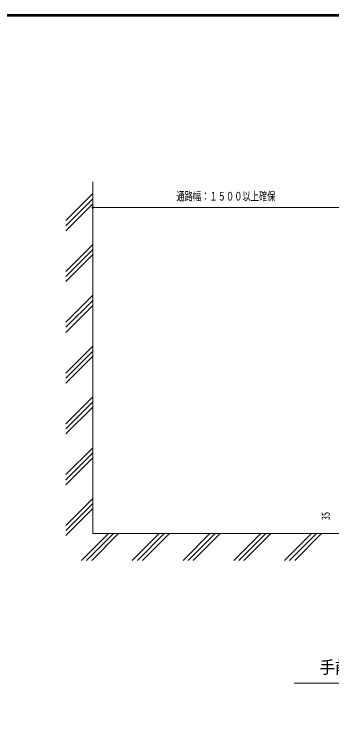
# Model space of a CAD drawing. Units: millimetres, scale not verified. Extents: x -5740 to 5740, y -4020 to 4020.
# Drawn here: x 799 to 2566, y 0 to 4020 of the extents above; entities that cross this region are included whole.
import ezdxf
from ezdxf.enums import TextEntityAlignment as Align

# ---------------------------------------------------------------- set-up
doc = ezdxf.new("R2010")
doc.units = ezdxf.units.MM
doc.header["$LTSCALE"] = 10
for name, color, linetype, lineweight in [('0-3_2ラック-03BODL', 7, 'Continuous', 18), ('0-5_2ラック-43THIN', 4, 'Continuous', 18), ('0-E_2ラック-F寸法', 3, 'Continuous', 18), ('1-2_F-F4PAPAER', 5, 'Continuous', 18)]:
    doc.layers.add(name, color=color, linetype=linetype, lineweight=lineweight)
doc.styles.add('ＭＳ ゴシック', font='')
doc.styles.get('ＭＳ ゴシック').set_extended_font_data('MS Gothic')

msp = doc.modelspace()

# ---------------------------------------------------------------- linework, layer by layer
at = {"layer": '0-3_2ラック-03BODL'}
for p, q in [((1235.32, 1130.27), (1235.32, 3088.51)), ((4915.32, 1130.27), (1235.32, 1130.27))]:
    msp.add_line(p, q, dxfattribs=at)
at = {"layer": '0-5_2ラック-43THIN'}
for p, q in [((1085.32, 2872.51), (1235.32, 3022.51)), ((1085.32, 2844.22), (1235.32, 2994.22)), ((1085.32, 2815.94), (1235.32, 2965.94)), ((1085.32, 2589.66), (1235.32, 2739.66)), ((1085.32, 2561.38), (1235.32, 2711.38)), ((1085.32, 2533.09), (1235.32, 2683.09)), ((1085.32, 2306.82), (1235.32, 2456.82)), ((1085.32, 2278.54), (1235.32, 2428.54)), ((1085.32, 2250.25), (1235.32, 2400.25)), ((1085.32, 2023.98), (1235.32, 2173.98)), ((1085.32, 1995.69), (1235.32, 2145.69)), ((1085.32, 1967.41), (1235.32, 2117.41)), ((1085.32, 1741.14), (1235.32, 1891.14)), ((1085.32, 1712.85), (1235.32, 1862.85)), ((1085.32, 1684.57), (1235.32, 1834.57)), ((1085.32, 1458.29), (1235.32, 1608.29)), ((1085.32, 1430.01), (1235.32, 1580.01)), ((1085.32, 1401.72), (1235.32, 1551.72)), ((1085.32, 1175.45), (1235.32, 1325.45)), ((1085.32, 1147.17), (1235.32, 1297.17)), ((1085.32, 1118.88), (1235.32, 1268.88)), ((1172.98, 980.27), (1322.98, 1130.27)), ((1201.26, 980.27), (1351.26, 1130.27)), ((1229.55, 980.27), (1379.55, 1130.27)), ((1455.82, 980.27), (1605.82, 1130.27)), ((1484.11, 980.27), (1634.11, 1130.27)), ((1512.39, 980.27), (1662.39, 1130.27)), ((1738.66, 980.27), (1888.66, 1130.27)), ((1766.95, 980.27), (1916.95, 1130.27)), ((1795.23, 980.27), (1945.23, 1130.27)), ((2021.51, 980.27), (2171.51, 1130.27)), ((2049.79, 980.27), (2199.79, 1130.27)), ((2078.08, 980.27), (2228.08, 1130.27)), ((2304.35, 980.27), (2454.35, 1130.27)), ((2332.63, 980.27), (2482.63, 1130.27)), ((2360.92, 980.27), (2510.92, 1130.27))]:
    msp.add_line(p, q, dxfattribs=at)
at = {"layer": '0-E_2ラック-F寸法'}
for p, q in [((2735.32, 2945.18), (1235.32, 2945.18)), ((2357.43, 297.51), (4157.43, 297.51))]:
    msp.add_line(p, q, dxfattribs=at)
for start, end in [(0, 180), (180, 0)]:
    msp.add_arc((1235.32, 2945.18), 4, start, end, dxfattribs=at)
at = {"layer": '1-2_F-F4PAPAER'}
for points in [[(-5740, -4019.87), (5740, -4019.87), (5740, 4020.13), (-5740, 4020.13)], [(-5739, -4018.87), (5739, -4018.87), (5739, 4019.13), (-5739, 4019.13)], [(-5738, -4017.87), (-5738, 4018.13), (5738, 4018.13), (5738, -4017.87)], [(-5737, -4016.87), (5737, -4016.87), (5737, 4017.13), (-5737, 4017.13)], [(-5736, -4015.87), (-5736, 4016.13), (5736, 4016.13), (5736, -4015.87)], [(-5735, -4014.87), (5735, -4014.87), (5735, 4015.13), (-5735, 4015.13)], [(-5734, -4013.87), (-5734, 4014.13), (5734, 4014.13), (5734, -4013.87)], [(-5733, -4012.87), (5733, -4012.87), (5733, 4013.13), (-5733, 4013.13)], [(-5732, -4011.87), (5732, -4011.87), (5732, 4012.13), (-5732, 4012.13)], [(-5731, -4010.87), (5731, -4010.87), (5731, 4011.13), (-5731, 4011.13)], [(-5730, -4009.87), (-5730, 4010.13), (5730, 4010.13), (5730, -4009.87)]]:
    msp.add_lwpolyline(points, close=True, dxfattribs=at)

# ---------------------------------------------------------------- texts
at = {"layer": '0-E_2ラック-F寸法', "color": 7, "style": 'ＭＳ ゴシック'}
for s, height, width, p in [('通路幅：１５００以上確保', 46.89, 0.7, (1701.95, 2969.98)), ('手前ラック側面図\u3000Ｓ＝１／２０', 70.33, 0.9, (2498.86, 329.54))]:
    msp.add_text(s, height=height, dxfattribs=dict(at, width=width)).set_placement(p, align=Align.BOTTOM_LEFT)
at = {"layer": '0-E_2ラック-F寸法', "color": 7, "style": 'ＭＳ ゴシック', "width": 0.65}
msp.add_text('35', height=46.89, rotation=90, dxfattribs=at).set_placement((2570.52, 1205.04), align=Align.BOTTOM_LEFT)

doc.saveas('drawing.dxf')
